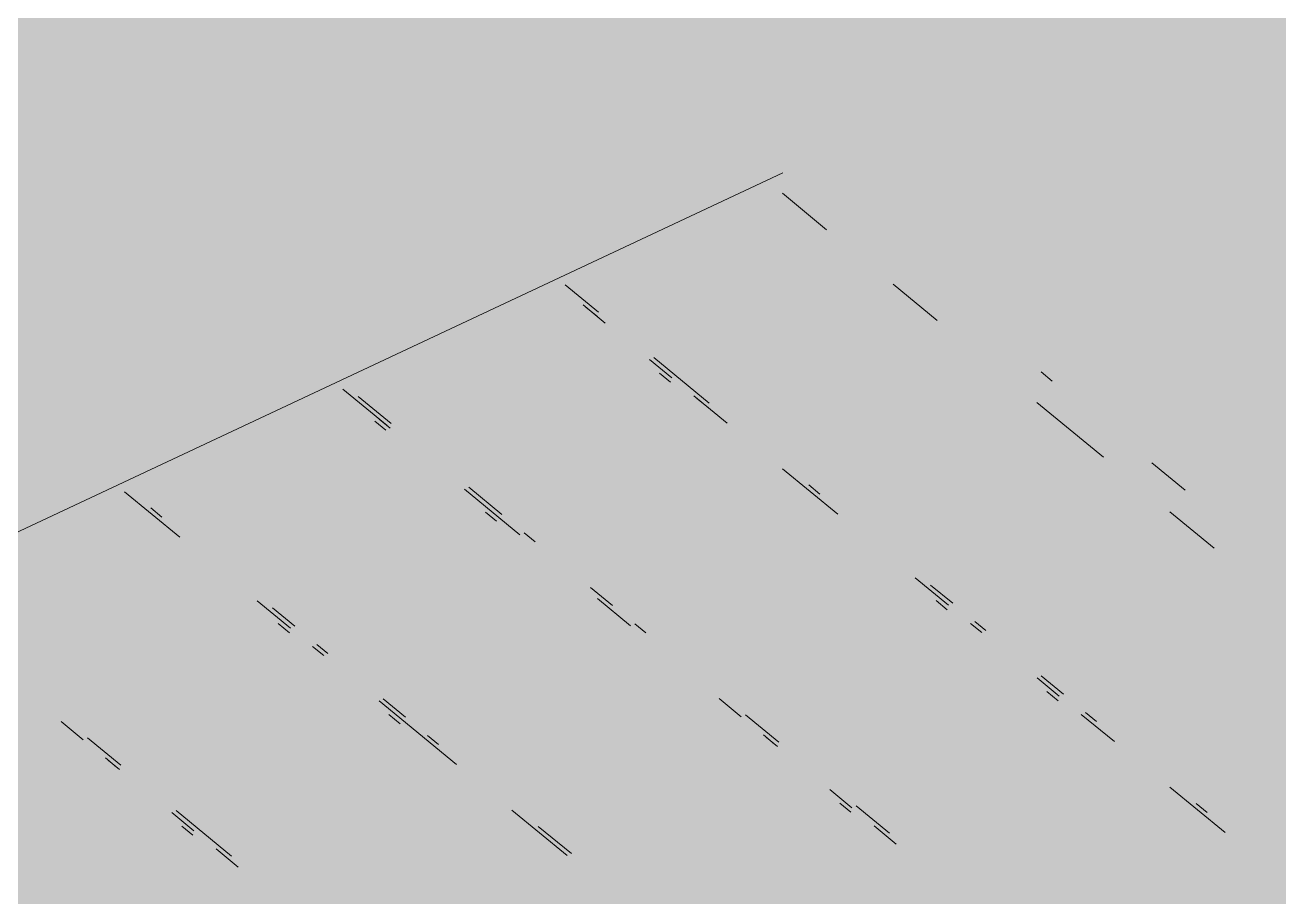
# Model space of a CAD drawing. Header units: millimetres. Extents: x 5 to 1315, y 5 to 292.
# Drawn here: x 1197.866 to 1201.577, y 94.928 to 97.509 of the extents above; entities that cross this region are included whole.
import ezdxf

# ---------------------------------------------------------------- set-up
doc = ezdxf.new("R2010")
doc.units = ezdxf.units.MM
doc.layers.add('EXISTING', color=7, linetype='Continuous')
doc.layers.add('IMAGES', color=7, linetype='Continuous')

# ---------------------------------------------------------------- blocks, each defined once
blk = doc.blocks.new('SHEET_03')
at = {"layer": 'EXISTING', "color": 250, "lineweight": 9}
for p, q in [((296.3103, 95.2876), (300.1095, 97.0712)), ((300.1076, 97.0106), (300.2386, 96.9028)), ((299.5634, 96.6589), (299.4651, 96.7397)), ((300.4352, 96.7412), (300.5663, 96.6335)), ((299.5181, 96.68), (299.5836, 96.6261)), ((299.56, 96.6455), (299.5272, 96.6724)), ((299.7147, 96.5184), (299.7802, 96.4645)), ((299.891, 96.3896), (299.7272, 96.5242)), ((299.7768, 96.4511), (299.7441, 96.478)), ((300.9064, 96.4547), (300.8737, 96.4816)), ((298.8065, 96.4305), (298.9375, 96.3228)), ((298.95, 96.3286), (298.8517, 96.4094)), ((299.8457, 96.4106), (299.944, 96.3298)), ((299.8876, 96.3762), (299.8548, 96.4031)), ((300.8611, 96.3911), (301.0577, 96.2295)), ((298.9466, 96.3152), (298.9138, 96.3422)), ((298.9341, 96.3094), (298.9014, 96.3363)), ((300.1079, 96.1952), (300.2717, 96.0605)), ((301.2996, 96.1315), (301.2013, 96.2123)), ((298.1603, 96.1272), (298.3242, 95.9925)), ((299.1669, 96.1342), (299.3307, 95.9996)), ((299.2776, 96.0593), (299.1794, 96.1401)), ((300.2186, 96.1202), (300.1859, 96.1472)), ((298.2711, 96.0522), (298.2384, 96.0792)), ((299.2618, 96.04), (299.229, 96.067)), ((301.2543, 96.0679), (301.3854, 95.9602)), ((299.3759, 95.9785), (299.3432, 96.0054)), ((300.501, 95.872), (300.5993, 95.7912)), ((299.6053, 95.79), (299.5398, 95.8438)), ((300.6118, 95.797), (300.5463, 95.8509)), ((298.5535, 95.804), (298.6518, 95.7232)), ((299.56, 95.811), (299.6583, 95.7302)), ((300.5959, 95.7778), (300.5631, 95.8047)), ((298.6643, 95.729), (298.5988, 95.7829)), ((298.6484, 95.7098), (298.6156, 95.7367)), ((299.7036, 95.7092), (299.6708, 95.7361)), ((300.6648, 95.7373), (300.6976, 95.7104)), ((300.7101, 95.7163), (300.6773, 95.7432)), ((298.7626, 95.6482), (298.7298, 95.6752)), ((298.7173, 95.6693), (298.7501, 95.6424)), ((300.8614, 95.5757), (300.9269, 95.5219)), ((300.9394, 95.5277), (300.8739, 95.5816)), ((300.9235, 95.5084), (300.8908, 95.5354)), ((298.9139, 95.5077), (299.1433, 95.3192)), ((298.9919, 95.4597), (298.9264, 95.5136)), ((299.9204, 95.5148), (299.986, 95.4609)), ((298.976, 95.4404), (298.9433, 95.4674)), ((300.0967, 95.386), (299.9984, 95.4668)), ((300.9925, 95.468), (301.0908, 95.3872)), ((301.0377, 95.4469), (301.005, 95.4739)), ((297.9729, 95.4468), (298.0384, 95.3929)), ((298.1492, 95.318), (298.0509, 95.3988)), ((299.0902, 95.3789), (299.0575, 95.4058)), ((300.0515, 95.4071), (300.0842, 95.3801)), ((300.0933, 95.3726), (300.0606, 95.3995)), ((298.104, 95.339), (298.1367, 95.3121)), ((298.1458, 95.3046), (298.1131, 95.3315)), ((300.2481, 95.2455), (300.3136, 95.1916)), ((301.2546, 95.2525), (301.4184, 95.1179)), ((300.3102, 95.1782), (300.2774, 95.2051)), ((300.4244, 95.1167), (300.3261, 95.1975)), ((301.3654, 95.1776), (301.3326, 95.2045)), ((298.3006, 95.1774), (298.3661, 95.1236)), ((298.4769, 95.0486), (298.313, 95.1833)), ((299.3071, 95.1845), (299.4709, 95.0499)), ((298.3627, 95.1102), (298.3299, 95.1371)), ((299.4834, 95.0557), (299.3851, 95.1365)), ((300.3791, 95.1377), (300.4446, 95.0839)), ((298.4316, 95.0697), (298.4971, 95.0159))]:
    blk.add_line(p, q, dxfattribs=at)
at = {"layer": 'IMAGES', "color": 7}
for points in [[(293.5745, 97.4603), (298.6818, 97.4603), (293.5745, 97.5567), (298.6818, 97.5567)], [(298.6818, 97.4603), (298.8745, 97.4603), (298.6818, 97.5567), (298.8745, 97.5567)], [(298.8745, 97.4603), (299.26, 97.4603), (298.8745, 97.5567), (299.26, 97.5567)], [(299.26, 97.4603), (299.3564, 97.4603), (299.26, 97.5567), (299.3564, 97.5567)], [(299.3564, 97.4603), (301.6691, 97.4603), (299.3564, 97.5567), (301.6691, 97.5567)], [(293.4782, 97.3639), (299.1636, 97.3639), (293.4782, 97.4603), (299.1636, 97.4603)], [(299.1636, 97.3639), (299.26, 97.3639), (299.1636, 97.4603), (299.26, 97.4603)], [(299.26, 97.3639), (299.3564, 97.3639), (299.26, 97.4603), (299.3564, 97.4603)], [(299.3564, 97.2675), (299.4527, 97.2675), (299.3564, 97.4603), (299.4527, 97.4603)], [(299.4527, 97.3639), (301.8618, 97.3639), (299.4527, 97.4603), (301.8618, 97.4603)], [(293.1891, 97.2675), (299.26, 97.2675), (293.1891, 97.3639), (299.26, 97.3639)], [(299.26, 97.2675), (299.3564, 97.2675), (299.26, 97.3639), (299.3564, 97.3639)], [(299.4527, 97.2675), (302.1509, 97.2675), (299.4527, 97.3639), (302.1509, 97.3639)], [(293.0927, 97.1711), (299.26, 97.1711), (293.0927, 97.2675), (299.26, 97.2675)], [(299.26, 97.1711), (299.3564, 97.1711), (299.26, 97.2675), (299.3564, 97.2675)], [(299.3564, 97.1711), (299.8382, 97.1711), (299.3564, 97.2675), (299.8382, 97.2675)], [(299.8382, 97.1711), (299.9345, 97.1711), (299.8382, 97.2675), (299.9345, 97.2675)], [(299.9345, 97.1711), (300.0309, 97.1711), (299.9345, 97.2675), (300.0309, 97.2675)], [(300.0309, 97.1711), (300.1273, 97.1711), (300.0309, 97.2675), (300.1273, 97.2675)], [(300.1273, 97.1711), (300.2236, 97.1711), (300.1273, 97.2675), (300.2236, 97.2675)], [(300.2236, 97.1711), (302.2473, 97.1711), (300.2236, 97.2675), (302.2473, 97.2675)], [(293.2855, 97.0747), (299.7418, 97.0747), (293.2855, 97.1711), (299.7418, 97.1711)], [(299.7418, 97.0747), (299.8382, 97.0747), (299.7418, 97.1711), (299.8382, 97.1711)], [(299.8382, 97.0747), (299.9345, 97.0747), (299.8382, 97.1711), (299.9345, 97.1711)], [(299.9345, 97.0747), (300.0309, 97.0747), (299.9345, 97.1711), (300.0309, 97.1711)], [(300.0309, 97.0747), (300.1273, 97.0747), (300.0309, 97.1711), (300.1273, 97.1711)], [(300.1273, 97.0747), (300.2236, 97.0747), (300.1273, 97.1711), (300.2236, 97.1711)], [(300.2236, 97.0747), (300.32, 97.0747), (300.2236, 97.1711), (300.32, 97.1711)], [(300.32, 97.0747), (302.5364, 97.0747), (300.32, 97.1711), (302.5364, 97.1711)], [(293.5745, 96.9783), (299.6455, 96.9783), (293.5745, 97.0747), (299.6455, 97.0747)], [(299.6455, 96.9783), (299.7418, 96.9783), (299.6455, 97.0747), (299.7418, 97.0747)], [(299.7418, 96.9783), (299.8382, 96.9783), (299.7418, 97.0747), (299.8382, 97.0747)], [(299.8382, 96.9783), (300.0309, 96.9783), (299.8382, 97.0747), (300.0309, 97.0747)], [(300.0309, 96.9783), (300.1273, 96.9783), (300.0309, 97.0747), (300.1273, 97.0747)], [(300.1273, 96.8819), (300.2236, 96.8819), (300.1273, 97.0747), (300.2236, 97.0747)], [(300.2236, 96.9783), (300.32, 96.9783), (300.2236, 97.0747), (300.32, 97.0747)], [(300.32, 96.9783), (302.6327, 96.9783), (300.32, 97.0747), (302.6327, 97.0747)], [(293.6709, 96.8819), (299.26, 96.8819), (293.6709, 96.9783), (299.26, 96.9783)], [(299.26, 96.8819), (299.3564, 96.8819), (299.26, 96.9783), (299.3564, 96.9783)], [(299.3564, 96.8819), (299.4527, 96.8819), (299.3564, 96.9783), (299.4527, 96.9783)], [(299.4527, 96.8819), (299.5491, 96.8819), (299.4527, 96.9783), (299.5491, 96.9783)], [(299.5491, 96.8819), (299.6455, 96.8819), (299.5491, 96.9783), (299.6455, 96.9783)], [(299.6455, 96.8819), (299.7418, 96.8819), (299.6455, 96.9783), (299.7418, 96.9783)], [(299.7418, 96.8819), (299.8382, 96.8819), (299.7418, 96.9783), (299.8382, 96.9783)], [(299.8382, 96.8819), (299.9345, 96.8819), (299.8382, 96.9783), (299.9345, 96.9783)], [(299.9345, 96.8819), (300.0309, 96.8819), (299.9345, 96.9783), (300.0309, 96.9783)], [(300.0309, 96.8819), (300.1273, 96.8819), (300.0309, 96.9783), (300.1273, 96.9783)], [(300.2236, 96.8819), (300.32, 96.8819), (300.2236, 96.9783), (300.32, 96.9783)], [(300.32, 96.8819), (300.4164, 96.8819), (300.32, 96.9783), (300.4164, 96.9783)], [(300.4164, 96.8819), (300.5127, 96.8819), (300.4164, 96.9783), (300.5127, 96.9783)], [(300.5127, 96.8819), (300.7055, 96.8819), (300.5127, 96.9783), (300.7055, 96.9783)], [(300.7055, 96.8819), (303.0182, 96.8819), (300.7055, 96.9783), (303.0182, 96.9783)], [(293.7673, 96.7855), (299.26, 96.7855), (293.7673, 96.8819), (299.26, 96.8819)], [(299.26, 96.7855), (299.4527, 96.7855), (299.26, 96.8819), (299.4527, 96.8819)], [(299.4527, 96.7855), (299.6455, 96.7855), (299.4527, 96.8819), (299.6455, 96.8819)], [(299.6455, 96.7855), (299.8382, 96.7855), (299.6455, 96.8819), (299.8382, 96.8819)], [(299.8382, 96.7855), (299.9345, 96.7855), (299.8382, 96.8819), (299.9345, 96.8819)], [(299.9345, 96.7855), (300.0309, 96.7855), (299.9345, 96.8819), (300.0309, 96.8819)], [(300.0309, 96.7855), (300.1273, 96.7855), (300.0309, 96.8819), (300.1273, 96.8819)], [(300.1273, 96.7855), (300.2236, 96.7855), (300.1273, 96.8819), (300.2236, 96.8819)], [(300.2236, 96.7855), (300.32, 96.7855), (300.2236, 96.8819), (300.32, 96.8819)], [(300.32, 96.7855), (300.5127, 96.7855), (300.32, 96.8819), (300.5127, 96.8819)], [(300.5127, 96.7855), (300.7055, 96.7855), (300.5127, 96.8819), (300.7055, 96.8819)], [(300.7055, 96.7855), (303.1145, 96.7855), (300.7055, 96.8819), (303.1145, 96.8819)], [(294.2491, 96.6891), (298.8745, 96.6891), (294.2491, 96.7855), (298.8745, 96.7855)], [(298.8745, 96.6891), (298.9709, 96.6891), (298.8745, 96.7855), (298.9709, 96.7855)], [(298.9709, 96.6891), (299.0673, 96.6891), (298.9709, 96.7855), (299.0673, 96.7855)], [(299.0673, 96.6891), (299.1636, 96.6891), (299.0673, 96.7855), (299.1636, 96.7855)], [(299.1636, 96.6891), (299.26, 96.6891), (299.1636, 96.7855), (299.26, 96.7855)], [(299.26, 96.6891), (299.3564, 96.6891), (299.26, 96.7855), (299.3564, 96.7855)], [(299.3564, 96.6891), (299.5491, 96.6891), (299.3564, 96.7855), (299.5491, 96.7855)], [(299.5491, 96.6891), (299.6455, 96.6891), (299.5491, 96.7855), (299.6455, 96.7855)], [(299.6455, 96.6891), (299.7418, 96.6891), (299.6455, 96.7855), (299.7418, 96.7855)], [(299.7418, 96.6891), (299.8382, 96.6891), (299.7418, 96.7855), (299.8382, 96.7855)], [(299.8382, 96.6891), (300.2236, 96.6891), (299.8382, 96.7855), (300.2236, 96.7855)], [(300.2236, 96.6891), (300.32, 96.6891), (300.2236, 96.7855), (300.32, 96.7855)], [(300.32, 96.6891), (300.4164, 96.6891), (300.32, 96.7855), (300.4164, 96.7855)], [(300.4164, 96.6891), (300.5127, 96.6891), (300.4164, 96.7855), (300.5127, 96.7855)], [(300.5127, 96.6891), (300.6091, 96.6891), (300.5127, 96.7855), (300.6091, 96.7855)], [(300.6091, 96.6891), (300.7055, 96.6891), (300.6091, 96.7855), (300.7055, 96.7855)], [(300.7055, 96.6891), (300.8018, 96.6891), (300.7055, 96.7855), (300.8018, 96.7855)], [(300.8018, 96.6891), (300.8982, 96.6891), (300.8018, 96.7855), (300.8982, 96.7855)], [(300.8982, 96.6891), (300.9945, 96.6891), (300.8982, 96.7855), (300.9945, 96.7855)], [(300.9945, 96.6891), (301.0909, 96.6891), (300.9945, 96.7855), (301.0909, 96.7855)], [(301.0909, 96.6891), (303.3073, 96.6891), (301.0909, 96.7855), (303.3073, 96.7855)], [(294.3455, 96.5927), (298.6818, 96.5927), (294.3455, 96.6891), (298.6818, 96.6891)], [(298.6818, 96.5927), (298.7782, 96.5927), (298.6818, 96.6891), (298.7782, 96.6891)], [(298.7782, 96.5927), (298.8745, 96.5927), (298.7782, 96.6891), (298.8745, 96.6891)], [(298.8745, 96.5927), (298.9709, 96.5927), (298.8745, 96.6891), (298.9709, 96.6891)], [(298.9709, 96.5927), (299.0673, 96.5927), (298.9709, 96.6891), (299.0673, 96.6891)], [(299.0673, 96.5927), (299.1636, 96.5927), (299.0673, 96.6891), (299.1636, 96.6891)], [(299.1636, 96.5927), (299.26, 96.5927), (299.1636, 96.6891), (299.26, 96.6891)], [(299.26, 96.5927), (299.3564, 96.5927), (299.26, 96.6891), (299.3564, 96.6891)], [(299.3564, 96.5927), (299.5491, 96.5927), (299.3564, 96.6891), (299.5491, 96.6891)], [(299.5491, 96.5927), (299.7418, 96.5927), (299.5491, 96.6891), (299.7418, 96.6891)], [(299.7418, 96.5927), (299.8382, 96.5927), (299.7418, 96.6891), (299.8382, 96.6891)], [(299.8382, 96.5927), (300.32, 96.5927), (299.8382, 96.6891), (300.32, 96.6891)], [(300.32, 96.5927), (300.4164, 96.5927), (300.32, 96.6891), (300.4164, 96.6891)], [(300.4164, 96.5927), (300.5127, 96.5927), (300.4164, 96.6891), (300.5127, 96.6891)], [(300.5127, 96.5927), (300.6091, 96.5927), (300.5127, 96.6891), (300.6091, 96.6891)], [(300.6091, 96.5927), (300.7055, 96.5927), (300.6091, 96.6891), (300.7055, 96.6891)], [(300.7055, 96.5927), (300.8982, 96.5927), (300.7055, 96.6891), (300.8982, 96.6891)], [(300.8982, 96.5927), (300.9945, 96.5927), (300.8982, 96.6891), (300.9945, 96.6891)], [(300.9945, 96.5927), (301.0909, 96.5927), (300.9945, 96.6891), (301.0909, 96.6891)], [(301.0909, 96.5927), (301.1873, 96.5927), (301.0909, 96.6891), (301.1873, 96.6891)], [(301.1873, 96.5927), (301.2836, 96.5927), (301.1873, 96.6891), (301.2836, 96.6891)], [(301.2836, 96.5927), (303.5, 96.5927), (301.2836, 96.6891), (303.5, 96.6891)], [(294.3455, 96.4963), (298.4891, 96.4963), (294.3455, 96.5927), (298.4891, 96.5927)], [(298.4891, 96.4963), (298.5855, 96.4963), (298.4891, 96.5927), (298.5855, 96.5927)], [(298.5855, 96.4963), (298.6818, 96.4963), (298.5855, 96.5927), (298.6818, 96.5927)], [(298.6818, 96.3999), (298.7782, 96.3999), (298.6818, 96.5927), (298.7782, 96.5927)], [(298.7782, 96.4963), (298.8745, 96.4963), (298.7782, 96.5927), (298.8745, 96.5927)], [(298.8745, 96.4963), (299.0673, 96.4963), (298.8745, 96.5927), (299.0673, 96.5927)], [(299.0673, 96.4963), (299.1636, 96.4963), (299.0673, 96.5927), (299.1636, 96.5927)], [(299.1636, 96.4963), (299.26, 96.4963), (299.1636, 96.5927), (299.26, 96.5927)], [(299.26, 96.4963), (299.3564, 96.4963), (299.26, 96.5927), (299.3564, 96.5927)], [(299.3564, 96.4963), (299.4527, 96.4963), (299.3564, 96.5927), (299.4527, 96.5927)], [(299.4527, 96.4963), (299.5491, 96.4963), (299.4527, 96.5927), (299.5491, 96.5927)], [(299.5491, 96.4963), (299.6455, 96.4963), (299.5491, 96.5927), (299.6455, 96.5927)], [(299.6455, 96.4963), (299.7418, 96.4963), (299.6455, 96.5927), (299.7418, 96.5927)], [(299.7418, 96.4963), (299.8382, 96.4963), (299.7418, 96.5927), (299.8382, 96.5927)], [(299.8382, 96.4963), (299.9345, 96.4963), (299.8382, 96.5927), (299.9345, 96.5927)], [(299.9345, 96.4963), (300.4164, 96.4963), (299.9345, 96.5927), (300.4164, 96.5927)], [(300.4164, 96.4963), (300.5127, 96.4963), (300.4164, 96.5927), (300.5127, 96.5927)], [(300.5127, 96.4963), (300.6091, 96.4963), (300.5127, 96.5927), (300.6091, 96.5927)], [(300.6091, 96.4963), (300.8982, 96.4963), (300.6091, 96.5927), (300.8982, 96.5927)], [(300.8982, 96.4963), (300.9945, 96.4963), (300.8982, 96.5927), (300.9945, 96.5927)], [(300.9945, 96.4963), (301.0909, 96.4963), (300.9945, 96.5927), (301.0909, 96.5927)], [(301.0909, 96.4963), (301.2836, 96.4963), (301.0909, 96.5927), (301.2836, 96.5927)], [(301.2836, 96.4963), (301.38, 96.4963), (301.2836, 96.5927), (301.38, 96.5927)], [(301.38, 96.4963), (303.6927, 96.4963), (301.38, 96.5927), (303.6927, 96.5927)], [(294.8273, 96.3999), (298.3927, 96.3999), (294.8273, 96.4963), (298.3927, 96.4963)], [(298.3927, 96.3999), (298.5855, 96.3999), (298.3927, 96.4963), (298.5855, 96.4963)], [(298.5855, 96.3999), (298.6818, 96.3999), (298.5855, 96.4963), (298.6818, 96.4963)], [(298.7782, 96.3999), (298.8745, 96.3999), (298.7782, 96.4963), (298.8745, 96.4963)], [(298.8745, 96.3999), (298.9709, 96.3999), (298.8745, 96.4963), (298.9709, 96.4963)], [(298.9709, 96.3999), (299.0673, 96.3999), (298.9709, 96.4963), (299.0673, 96.4963)], [(299.0673, 96.3999), (299.1636, 96.3999), (299.0673, 96.4963), (299.1636, 96.4963)], [(299.1636, 96.3999), (299.26, 96.3999), (299.1636, 96.4963), (299.26, 96.4963)], [(299.26, 96.3999), (299.5491, 96.3999), (299.26, 96.4963), (299.5491, 96.4963)], [(299.5491, 96.3999), (299.6455, 96.3999), (299.5491, 96.4963), (299.6455, 96.4963)], [(299.6455, 96.3999), (299.7418, 96.3999), (299.6455, 96.4963), (299.7418, 96.4963)], [(299.7418, 96.3999), (299.9345, 96.3999), (299.7418, 96.4963), (299.9345, 96.4963)], [(299.9345, 96.3999), (300.0309, 96.3999), (299.9345, 96.4963), (300.0309, 96.4963)], [(300.0309, 96.3999), (300.5127, 96.3999), (300.0309, 96.4963), (300.5127, 96.4963)], [(300.5127, 96.3999), (300.6091, 96.3999), (300.5127, 96.4963), (300.6091, 96.4963)], [(300.6091, 96.3999), (300.7055, 96.3999), (300.6091, 96.4963), (300.7055, 96.4963)], [(300.7055, 96.3999), (300.8018, 96.3999), (300.7055, 96.4963), (300.8018, 96.4963)], [(300.8018, 96.3999), (300.8982, 96.3999), (300.8018, 96.4963), (300.8982, 96.4963)], [(300.8982, 96.3999), (300.9945, 96.3999), (300.8982, 96.4963), (300.9945, 96.4963)], [(300.9945, 96.3999), (301.0909, 96.3999), (300.9945, 96.4963), (301.0909, 96.4963)], [(301.0909, 96.3999), (301.1873, 96.3999), (301.0909, 96.4963), (301.1873, 96.4963)], [(301.1873, 96.3999), (301.2836, 96.3999), (301.1873, 96.4963), (301.2836, 96.4963)], [(301.2836, 96.3999), (301.38, 96.3999), (301.2836, 96.4963), (301.38, 96.4963)], [(301.38, 96.3999), (301.4764, 96.3999), (301.38, 96.4963), (301.4764, 96.4963)], [(301.4764, 96.3999), (301.5727, 96.3999), (301.4764, 96.4963), (301.5727, 96.4963)], [(301.5727, 96.3999), (301.6691, 96.3999), (301.5727, 96.4963), (301.6691, 96.4963)], [(294.9236, 96.3035), (298.2, 96.3035), (294.9236, 96.3999), (298.2, 96.3999)], [(298.2, 96.3035), (298.2964, 96.3035), (298.2, 96.3999), (298.2964, 96.3999)], [(298.2964, 96.3035), (298.3927, 96.3035), (298.2964, 96.3999), (298.3927, 96.3999)], [(298.3927, 96.3035), (298.4891, 96.3035), (298.3927, 96.3999), (298.4891, 96.3999)], [(298.4891, 96.3035), (298.5855, 96.3035), (298.4891, 96.3999), (298.5855, 96.3999)], [(298.5855, 96.3035), (298.6818, 96.3035), (298.5855, 96.3999), (298.6818, 96.3999)], [(298.6818, 96.3035), (298.8745, 96.3035), (298.6818, 96.3999), (298.8745, 96.3999)], [(298.8745, 96.3035), (298.9709, 96.3035), (298.8745, 96.3999), (298.9709, 96.3999)], [(298.9709, 96.3035), (299.0673, 96.3035), (298.9709, 96.3999), (299.0673, 96.3999)], [(299.0673, 96.3035), (299.1636, 96.3035), (299.0673, 96.3999), (299.1636, 96.3999)], [(299.1636, 96.3035), (299.6455, 96.3035), (299.1636, 96.3999), (299.6455, 96.3999)], [(299.6455, 96.3035), (299.7418, 96.3035), (299.6455, 96.3999), (299.7418, 96.3999)], [(299.7418, 96.3035), (299.8382, 96.3035), (299.7418, 96.3999), (299.8382, 96.3999)], [(299.8382, 96.3035), (300.0309, 96.3035), (299.8382, 96.3999), (300.0309, 96.3999)], [(300.0309, 96.3035), (300.1273, 96.3035), (300.0309, 96.3999), (300.1273, 96.3999)], [(300.1273, 96.3035), (300.6091, 96.3035), (300.1273, 96.3999), (300.6091, 96.3999)], [(300.6091, 96.3035), (300.7055, 96.3035), (300.6091, 96.3999), (300.7055, 96.3999)], [(300.7055, 96.3035), (300.8018, 96.3035), (300.7055, 96.3999), (300.8018, 96.3999)], [(300.8018, 96.3035), (300.8982, 96.3035), (300.8018, 96.3999), (300.8982, 96.3999)], [(300.8982, 96.3035), (300.9945, 96.3035), (300.8982, 96.3999), (300.9945, 96.3999)], [(300.9945, 96.3035), (301.0909, 96.3035), (300.9945, 96.3999), (301.0909, 96.3999)], [(301.0909, 96.3035), (301.1873, 96.3035), (301.0909, 96.3999), (301.1873, 96.3999)], [(301.1873, 96.3035), (301.2836, 96.3035), (301.1873, 96.3999), (301.2836, 96.3999)], [(301.2836, 96.3035), (301.4764, 96.3035), (301.2836, 96.3999), (301.4764, 96.3999)], [(301.4764, 96.2071), (301.5727, 96.2071), (301.4764, 96.3999), (301.5727, 96.3999)], [(301.5727, 96.2071), (301.6691, 96.2071), (301.5727, 96.3999), (301.6691, 96.3999)], [(294.9236, 96.2071), (297.9109, 96.2071), (294.9236, 96.3035), (297.9109, 96.3035)], [(297.9109, 96.2071), (298.1036, 96.2071), (297.9109, 96.3035), (298.1036, 96.3035)], [(298.1036, 96.2071), (298.2, 96.2071), (298.1036, 96.3035), (298.2, 96.3035)], [(298.2, 96.2071), (298.2964, 96.2071), (298.2, 96.3035), (298.2964, 96.3035)], [(298.2964, 96.2071), (298.3927, 96.2071), (298.2964, 96.3035), (298.3927, 96.3035)], [(298.3927, 96.2071), (298.4891, 96.2071), (298.3927, 96.3035), (298.4891, 96.3035)], [(298.4891, 96.2071), (298.5855, 96.2071), (298.4891, 96.3035), (298.5855, 96.3035)], [(298.5855, 96.2071), (298.6818, 96.2071), (298.5855, 96.3035), (298.6818, 96.3035)], [(298.6818, 96.2071), (298.8745, 96.2071), (298.6818, 96.3035), (298.8745, 96.3035)], [(298.8745, 96.2071), (298.9709, 96.2071), (298.8745, 96.3035), (298.9709, 96.3035)], [(298.9709, 96.2071), (299.1636, 96.2071), (298.9709, 96.3035), (299.1636, 96.3035)], [(299.1636, 96.2071), (299.26, 96.2071), (299.1636, 96.3035), (299.26, 96.3035)], [(299.26, 96.2071), (299.7418, 96.2071), (299.26, 96.3035), (299.7418, 96.3035)], [(299.7418, 96.2071), (299.8382, 96.2071), (299.7418, 96.3035), (299.8382, 96.3035)], [(299.8382, 96.2071), (299.9345, 96.2071), (299.8382, 96.3035), (299.9345, 96.3035)], [(299.9345, 96.2071), (300.1273, 96.2071), (299.9345, 96.3035), (300.1273, 96.3035)], [(300.1273, 96.2071), (300.32, 96.2071), (300.1273, 96.3035), (300.32, 96.3035)], [(300.32, 96.2071), (300.8018, 96.2071), (300.32, 96.3035), (300.8018, 96.3035)], [(300.8018, 96.2071), (300.8982, 96.2071), (300.8018, 96.3035), (300.8982, 96.3035)], [(300.8982, 96.2071), (300.9945, 96.2071), (300.8982, 96.3035), (300.9945, 96.3035)], [(300.9945, 96.2071), (301.0909, 96.2071), (300.9945, 96.3035), (301.0909, 96.3035)], [(301.0909, 96.2071), (301.2836, 96.2071), (301.0909, 96.3035), (301.2836, 96.3035)], [(301.2836, 96.2071), (301.38, 96.2071), (301.2836, 96.3035), (301.38, 96.3035)], [(301.38, 96.2071), (301.4764, 96.2071), (301.38, 96.3035), (301.4764, 96.3035)], [(297.8145, 96.1107), (297.9109, 96.1107), (297.8145, 96.2071), (297.9109, 96.2071)], [(297.9109, 96.1107), (298.0073, 96.1107), (297.9109, 96.2071), (298.0073, 96.2071)], [(298.0073, 96.1107), (298.1036, 96.1107), (298.0073, 96.2071), (298.1036, 96.2071)], [(298.1036, 96.1107), (298.2, 96.1107), (298.1036, 96.2071), (298.2, 96.2071)], [(298.2, 96.1107), (298.2964, 96.1107), (298.2, 96.2071), (298.2964, 96.2071)], [(298.2964, 96.1107), (298.3927, 96.1107), (298.2964, 96.2071), (298.3927, 96.2071)], [(298.3927, 96.1107), (298.5855, 96.1107), (298.3927, 96.2071), (298.5855, 96.2071)], [(298.5855, 96.1107), (298.6818, 96.1107), (298.5855, 96.2071), (298.6818, 96.2071)], [(298.6818, 96.1107), (298.8745, 96.1107), (298.6818, 96.2071), (298.8745, 96.2071)], [(298.8745, 96.1107), (298.9709, 96.1107), (298.8745, 96.2071), (298.9709, 96.2071)], [(298.9709, 96.1107), (299.0673, 96.1107), (298.9709, 96.2071), (299.0673, 96.2071)], [(299.0673, 96.1107), (299.1636, 96.1107), (299.0673, 96.2071), (299.1636, 96.2071)], [(299.1636, 96.1107), (299.26, 96.1107), (299.1636, 96.2071), (299.26, 96.2071)], [(299.26, 96.1107), (299.3564, 96.1107), (299.26, 96.2071), (299.3564, 96.2071)], [(299.3564, 96.1107), (299.8382, 96.1107), (299.3564, 96.2071), (299.8382, 96.2071)], [(299.8382, 96.1107), (299.9345, 96.1107), (299.8382, 96.2071), (299.9345, 96.2071)], [(299.9345, 96.1107), (300.0309, 96.1107), (299.9345, 96.2071), (300.0309, 96.2071)], [(300.0309, 96.1107), (300.1273, 96.1107), (300.0309, 96.2071), (300.1273, 96.2071)], [(300.1273, 96.1107), (300.2236, 96.1107), (300.1273, 96.2071), (300.2236, 96.2071)], [(300.2236, 96.1107), (300.32, 96.1107), (300.2236, 96.2071), (300.32, 96.2071)], [(300.32, 96.1107), (300.4164, 96.1107), (300.32, 96.2071), (300.4164, 96.2071)], [(300.4164, 96.1107), (300.8982, 96.1107), (300.4164, 96.2071), (300.8982, 96.2071)], [(300.8982, 96.1107), (300.9945, 96.1107), (300.8982, 96.2071), (300.9945, 96.2071)], [(300.9945, 96.1107), (301.0909, 96.1107), (300.9945, 96.2071), (301.0909, 96.2071)], [(301.0909, 96.1107), (301.1873, 96.1107), (301.0909, 96.2071), (301.1873, 96.2071)], [(301.1873, 96.1107), (301.2836, 96.1107), (301.1873, 96.2071), (301.2836, 96.2071)], [(301.2836, 96.1107), (301.38, 96.1107), (301.2836, 96.2071), (301.38, 96.2071)], [(301.38, 96.1107), (301.4764, 96.1107), (301.38, 96.2071), (301.4764, 96.2071)], [(301.4764, 96.1107), (301.5727, 96.1107), (301.4764, 96.2071), (301.5727, 96.2071)], [(301.5727, 96.1107), (301.6691, 96.1107), (301.5727, 96.2071), (301.6691, 96.2071)], [(297.8145, 96.0143), (297.9109, 96.0143), (297.8145, 96.1107), (297.9109, 96.1107)], [(297.9109, 96.0143), (298.0073, 96.0143), (297.9109, 96.1107), (298.0073, 96.1107)], [(298.0073, 96.0143), (298.1036, 96.0143), (298.0073, 96.1107), (298.1036, 96.1107)], [(298.1036, 96.0143), (298.2, 96.0143), (298.1036, 96.1107), (298.2, 96.1107)], [(298.2, 96.0143), (298.2964, 96.0143), (298.2, 96.1107), (298.2964, 96.1107)], [(298.2964, 96.0143), (298.3927, 96.0143), (298.2964, 96.1107), (298.3927, 96.1107)], [(298.3927, 96.0143), (298.4891, 96.0143), (298.3927, 96.1107), (298.4891, 96.1107)], [(298.4891, 96.0143), (298.9709, 96.0143), (298.4891, 96.1107), (298.9709, 96.1107)], [(298.9709, 96.0143), (299.0673, 96.0143), (298.9709, 96.1107), (299.0673, 96.1107)], [(299.0673, 96.0143), (299.1636, 96.0143), (299.0673, 96.1107), (299.1636, 96.1107)], [(299.1636, 96.0143), (299.3564, 96.0143), (299.1636, 96.1107), (299.3564, 96.1107)], [(299.3564, 96.0143), (300.0309, 96.0143), (299.3564, 96.1107), (300.0309, 96.1107)], [(300.0309, 96.0143), (300.1273, 96.0143), (300.0309, 96.1107), (300.1273, 96.1107)], [(300.1273, 96.0143), (300.2236, 96.0143), (300.1273, 96.1107), (300.2236, 96.1107)], [(300.2236, 96.0143), (300.32, 96.0143), (300.2236, 96.1107), (300.32, 96.1107)], [(300.32, 96.0143), (300.4164, 96.0143), (300.32, 96.1107), (300.4164, 96.1107)], [(300.4164, 96.0143), (300.5127, 96.0143), (300.4164, 96.1107), (300.5127, 96.1107)], [(300.5127, 96.0143), (300.9945, 96.0143), (300.5127, 96.1107), (300.9945, 96.1107)], [(300.9945, 96.0143), (301.0909, 96.0143), (300.9945, 96.1107), (301.0909, 96.1107)], [(301.0909, 96.0143), (301.1873, 96.0143), (301.0909, 96.1107), (301.1873, 96.1107)], [(301.1873, 96.0143), (301.2836, 96.0143), (301.1873, 96.1107), (301.2836, 96.1107)], [(301.2836, 96.0143), (301.38, 96.0143), (301.2836, 96.1107), (301.38, 96.1107)], [(301.38, 96.0143), (301.4764, 96.0143), (301.38, 96.1107), (301.4764, 96.1107)], [(301.4764, 96.0143), (301.6691, 96.0143), (301.4764, 96.1107), (301.6691, 96.1107)], [(297.8145, 95.9179), (297.9109, 95.9179), (297.8145, 96.0143), (297.9109, 96.0143)], [(297.9109, 95.9179), (298.0073, 95.9179), (297.9109, 96.0143), (298.0073, 96.0143)], [(298.0073, 95.9179), (298.1036, 95.9179), (298.0073, 96.0143), (298.1036, 96.0143)], [(298.1036, 95.9179), (298.2, 95.9179), (298.1036, 96.0143), (298.2, 96.0143)], [(298.2, 95.9179), (298.2964, 95.9179), (298.2, 96.0143), (298.2964, 96.0143)], [(298.2964, 95.9179), (298.3927, 95.9179), (298.2964, 96.0143), (298.3927, 96.0143)], [(298.3927, 95.9179), (298.4891, 95.9179), (298.3927, 96.0143), (298.4891, 96.0143)], [(298.4891, 95.9179), (298.5855, 95.9179), (298.4891, 96.0143), (298.5855, 96.0143)], [(298.5855, 95.9179), (299.26, 95.9179), (298.5855, 96.0143), (299.26, 96.0143)], [(299.26, 95.9179), (299.4527, 95.9179), (299.26, 96.0143), (299.4527, 96.0143)], [(299.4527, 95.9179), (299.5491, 95.9179), (299.4527, 96.0143), (299.5491, 96.0143)], [(299.5491, 95.9179), (299.6455, 95.9179), (299.5491, 96.0143), (299.6455, 96.0143)], [(299.6455, 95.9179), (300.1273, 95.9179), (299.6455, 96.0143), (300.1273, 96.0143)], [(300.1273, 95.9179), (300.2236, 95.9179), (300.1273, 96.0143), (300.2236, 96.0143)], [(300.2236, 95.9179), (300.32, 95.9179), (300.2236, 96.0143), (300.32, 96.0143)], [(300.32, 95.9179), (300.4164, 95.9179), (300.32, 96.0143), (300.4164, 96.0143)], [(300.4164, 95.9179), (300.5127, 95.9179), (300.4164, 96.0143), (300.5127, 96.0143)], [(300.5127, 95.9179), (300.6091, 95.9179), (300.5127, 96.0143), (300.6091, 96.0143)], [(300.6091, 95.9179), (301.0909, 95.9179), (300.6091, 96.0143), (301.0909, 96.0143)], [(301.0909, 95.9179), (301.1873, 95.9179), (301.0909, 96.0143), (301.1873, 96.0143)], [(301.1873, 95.9179), (301.2836, 95.9179), (301.1873, 96.0143), (301.2836, 96.0143)], [(301.2836, 95.9179), (301.38, 95.9179), (301.2836, 96.0143), (301.38, 96.0143)], [(301.38, 95.9179), (301.4764, 95.9179), (301.38, 96.0143), (301.4764, 96.0143)], [(301.4764, 95.9179), (301.5727, 95.9179), (301.4764, 96.0143), (301.5727, 96.0143)], [(301.5727, 95.9179), (301.6691, 95.9179), (301.5727, 96.0143), (301.6691, 96.0143)], [(297.8145, 95.8215), (297.9109, 95.8215), (297.8145, 95.9179), (297.9109, 95.9179)], [(297.9109, 95.8215), (298.0073, 95.8215), (297.9109, 95.9179), (298.0073, 95.9179)], [(298.0073, 95.8215), (298.2, 95.8215), (298.0073, 95.9179), (298.2, 95.9179)], [(298.2, 95.8215), (298.2964, 95.8215), (298.2, 95.9179), (298.2964, 95.9179)], [(298.2964, 95.8215), (298.3927, 95.8215), (298.2964, 95.9179), (298.3927, 95.9179)], [(298.3927, 95.8215), (298.4891, 95.8215), (298.3927, 95.9179), (298.4891, 95.9179)], [(298.4891, 95.8215), (298.5855, 95.8215), (298.4891, 95.9179), (298.5855, 95.9179)], [(298.5855, 95.8215), (298.6818, 95.8215), (298.5855, 95.9179), (298.6818, 95.9179)], [(298.6818, 95.8215), (299.26, 95.8215), (298.6818, 95.9179), (299.26, 95.9179)], [(299.26, 95.8215), (299.3564, 95.8215), (299.26, 95.9179), (299.3564, 95.9179)], [(299.3564, 95.8215), (299.4527, 95.8215), (299.3564, 95.9179), (299.4527, 95.9179)], [(299.4527, 95.8215), (299.6455, 95.8215), (299.4527, 95.9179), (299.6455, 95.9179)], [(299.6455, 95.8215), (299.7418, 95.8215), (299.6455, 95.9179), (299.7418, 95.9179)], [(299.7418, 95.8215), (300.32, 95.8215), (299.7418, 95.9179), (300.32, 95.9179)], [(300.32, 95.8215), (300.4164, 95.8215), (300.32, 95.9179), (300.4164, 95.9179)], [(300.4164, 95.8215), (300.5127, 95.8215), (300.4164, 95.9179), (300.5127, 95.9179)], [(300.5127, 95.8215), (300.6091, 95.8215), (300.5127, 95.9179), (300.6091, 95.9179)], [(300.6091, 95.8215), (300.7055, 95.8215), (300.6091, 95.9179), (300.7055, 95.9179)], [(300.7055, 95.8215), (300.8018, 95.8215), (300.7055, 95.9179), (300.8018, 95.9179)], [(300.8018, 95.8215), (301.1873, 95.8215), (300.8018, 95.9179), (301.1873, 95.9179)], [(301.1873, 95.8215), (301.2836, 95.8215), (301.1873, 95.9179), (301.2836, 95.9179)], [(301.2836, 95.8215), (301.38, 95.8215), (301.2836, 95.9179), (301.38, 95.9179)], [(301.38, 95.8215), (301.4764, 95.8215), (301.38, 95.9179), (301.4764, 95.9179)], [(301.4764, 95.8215), (301.6691, 95.8215), (301.4764, 95.9179), (301.6691, 95.9179)], [(297.8145, 95.7251), (298.3927, 95.7251), (297.8145, 95.8215), (298.3927, 95.8215)], [(298.3927, 95.7251), (298.4891, 95.7251), (298.3927, 95.8215), (298.4891, 95.8215)], [(298.4891, 95.7251), (298.5855, 95.7251), (298.4891, 95.8215), (298.5855, 95.8215)], [(298.5855, 95.7251), (298.6818, 95.7251), (298.5855, 95.8215), (298.6818, 95.8215)], [(298.6818, 95.7251), (298.7782, 95.7251), (298.6818, 95.8215), (298.7782, 95.8215)], [(298.7782, 95.7251), (298.8745, 95.7251), (298.7782, 95.8215), (298.8745, 95.8215)], [(298.8745, 95.7251), (299.3564, 95.7251), (298.8745, 95.8215), (299.3564, 95.8215)], [(299.3564, 95.7251), (299.4527, 95.7251), (299.3564, 95.8215), (299.4527, 95.8215)], [(299.4527, 95.7251), (299.5491, 95.7251), (299.4527, 95.8215), (299.5491, 95.8215)], [(299.5491, 95.7251), (299.7418, 95.7251), (299.5491, 95.8215), (299.7418, 95.8215)], [(299.7418, 95.7251), (299.8382, 95.7251), (299.7418, 95.8215), (299.8382, 95.8215)], [(299.8382, 95.7251), (300.4164, 95.7251), (299.8382, 95.8215), (300.4164, 95.8215)], [(300.4164, 95.7251), (300.5127, 95.7251), (300.4164, 95.8215), (300.5127, 95.8215)], [(300.5127, 95.7251), (300.7055, 95.7251), (300.5127, 95.8215), (300.7055, 95.8215)], [(300.7055, 95.7251), (300.8982, 95.7251), (300.7055, 95.8215), (300.8982, 95.8215)], [(300.8982, 95.7251), (301.38, 95.7251), (300.8982, 95.8215), (301.38, 95.8215)], [(301.38, 95.7251), (301.4764, 95.7251), (301.38, 95.8215), (301.4764, 95.8215)], [(301.4764, 95.7251), (301.5727, 95.7251), (301.4764, 95.8215), (301.5727, 95.8215)], [(301.5727, 95.7251), (301.7655, 95.7251), (301.5727, 95.8215), (301.7655, 95.8215)], [(297.8145, 95.6287), (297.9109, 95.6287), (297.8145, 95.7251), (297.9109, 95.7251)], [(297.9109, 95.6287), (298.3927, 95.6287), (297.9109, 95.7251), (298.3927, 95.7251)], [(298.3927, 95.6287), (298.4891, 95.6287), (298.3927, 95.7251), (298.4891, 95.7251)], [(298.4891, 95.6287), (298.5855, 95.6287), (298.4891, 95.7251), (298.5855, 95.7251)], [(298.5855, 95.6287), (298.7782, 95.6287), (298.5855, 95.7251), (298.7782, 95.7251)], [(298.7782, 95.6287), (298.8745, 95.6287), (298.7782, 95.7251), (298.8745, 95.7251)], [(298.8745, 95.6287), (298.9709, 95.6287), (298.8745, 95.7251), (298.9709, 95.7251)], [(298.9709, 95.6287), (299.4527, 95.6287), (298.9709, 95.7251), (299.4527, 95.7251)], [(299.4527, 95.6287), (299.5491, 95.6287), (299.4527, 95.7251), (299.5491, 95.7251)], [(299.5491, 95.6287), (299.6455, 95.6287), (299.5491, 95.7251), (299.6455, 95.7251)], [(299.6455, 95.6287), (299.8382, 95.6287), (299.6455, 95.7251), (299.8382, 95.7251)], [(299.8382, 95.6287), (299.9345, 95.6287), (299.8382, 95.7251), (299.9345, 95.7251)], [(299.9345, 95.6287), (300.0309, 95.6287), (299.9345, 95.7251), (300.0309, 95.7251)], [(300.0309, 95.6287), (300.5127, 95.6287), (300.0309, 95.7251), (300.5127, 95.7251)], [(300.5127, 95.6287), (300.6091, 95.6287), (300.5127, 95.7251), (300.6091, 95.7251)], [(300.6091, 95.5323), (300.7055, 95.5323), (300.6091, 95.7251), (300.7055, 95.7251)], [(300.7055, 95.6287), (300.8018, 95.6287), (300.7055, 95.7251), (300.8018, 95.7251)], [(300.8018, 95.6287), (300.8982, 95.6287), (300.8018, 95.7251), (300.8982, 95.7251)], [(300.8982, 95.6287), (300.9945, 95.6287), (300.8982, 95.7251), (300.9945, 95.7251)], [(300.9945, 95.6287), (301.4764, 95.6287), (300.9945, 95.7251), (301.4764, 95.7251)], [(301.4764, 95.6287), (301.5727, 95.6287), (301.4764, 95.7251), (301.5727, 95.7251)], [(301.5727, 95.6287), (301.6691, 95.6287), (301.5727, 95.7251), (301.6691, 95.7251)], [(297.8145, 95.5323), (297.9109, 95.5323), (297.8145, 95.6287), (297.9109, 95.6287)], [(297.9109, 95.5323), (298.0073, 95.5323), (297.9109, 95.6287), (298.0073, 95.6287)], [(298.0073, 95.5323), (298.5855, 95.5323), (298.0073, 95.6287), (298.5855, 95.6287)], [(298.5855, 95.5323), (298.6818, 95.5323), (298.5855, 95.6287), (298.6818, 95.6287)], [(298.6818, 95.5323), (298.7782, 95.5323), (298.6818, 95.6287), (298.7782, 95.6287)], [(298.7782, 95.5323), (298.8745, 95.5323), (298.7782, 95.6287), (298.8745, 95.6287)], [(298.8745, 95.5323), (298.9709, 95.5323), (298.8745, 95.6287), (298.9709, 95.6287)], [(298.9709, 95.5323), (299.0673, 95.5323), (298.9709, 95.6287), (299.0673, 95.6287)], [(299.0673, 95.5323), (299.6455, 95.5323), (299.0673, 95.6287), (299.6455, 95.6287)], [(299.6455, 95.5323), (299.7418, 95.5323), (299.6455, 95.6287), (299.7418, 95.6287)], [(299.7418, 95.5323), (299.8382, 95.5323), (299.7418, 95.6287), (299.8382, 95.6287)], [(299.8382, 95.5323), (299.9345, 95.5323), (299.8382, 95.6287), (299.9345, 95.6287)], [(299.9345, 95.5323), (300.0309, 95.5323), (299.9345, 95.6287), (300.0309, 95.6287)], [(300.0309, 95.5323), (300.1273, 95.5323), (300.0309, 95.6287), (300.1273, 95.6287)], [(300.1273, 95.5323), (300.6091, 95.5323), (300.1273, 95.6287), (300.6091, 95.6287)], [(300.7055, 95.5323), (300.8982, 95.5323), (300.7055, 95.6287), (300.8982, 95.6287)], [(300.8982, 95.5323), (300.9945, 95.5323), (300.8982, 95.6287), (300.9945, 95.6287)], [(300.9945, 95.5323), (301.0909, 95.5323), (300.9945, 95.6287), (301.0909, 95.6287)], [(301.0909, 95.5323), (301.5727, 95.5323), (301.0909, 95.6287), (301.5727, 95.6287)], [(301.5727, 95.5323), (301.6691, 95.5323), (301.5727, 95.6287), (301.6691, 95.6287)], [(297.8145, 95.4359), (297.9109, 95.4359), (297.8145, 95.5323), (297.9109, 95.5323)], [(297.9109, 95.4359), (298.0073, 95.4359), (297.9109, 95.5323), (298.0073, 95.5323)], [(298.0073, 95.4359), (298.1036, 95.4359), (298.0073, 95.5323), (298.1036, 95.5323)], [(298.1036, 95.4359), (298.2, 95.4359), (298.1036, 95.5323), (298.2, 95.5323)], [(298.2, 95.4359), (298.7782, 95.4359), (298.2, 95.5323), (298.7782, 95.5323)], [(298.7782, 95.4359), (298.8745, 95.4359), (298.7782, 95.5323), (298.8745, 95.5323)], [(298.8745, 95.4359), (298.9709, 95.4359), (298.8745, 95.5323), (298.9709, 95.5323)], [(298.9709, 95.4359), (299.0673, 95.4359), (298.9709, 95.5323), (299.0673, 95.5323)], [(299.0673, 95.4359), (299.7418, 95.4359), (299.0673, 95.5323), (299.7418, 95.5323)], [(299.7418, 95.4359), (299.8382, 95.4359), (299.7418, 95.5323), (299.8382, 95.5323)], [(299.8382, 95.4359), (299.9345, 95.4359), (299.8382, 95.5323), (299.9345, 95.5323)], [(299.9345, 95.4359), (300.0309, 95.4359), (299.9345, 95.5323), (300.0309, 95.5323)], [(300.0309, 95.4359), (300.1273, 95.4359), (300.0309, 95.5323), (300.1273, 95.5323)], [(300.1273, 95.4359), (300.2236, 95.4359), (300.1273, 95.5323), (300.2236, 95.5323)], [(300.2236, 95.4359), (300.7055, 95.4359), (300.2236, 95.5323), (300.7055, 95.5323)], [(300.7055, 95.4359), (300.8982, 95.4359), (300.7055, 95.5323), (300.8982, 95.5323)], [(300.8982, 95.4359), (301.0909, 95.4359), (300.8982, 95.5323), (301.0909, 95.5323)], [(301.0909, 95.4359), (301.1873, 95.4359), (301.0909, 95.5323), (301.1873, 95.5323)], [(301.1873, 95.4359), (301.6691, 95.4359), (301.1873, 95.5323), (301.6691, 95.5323)], [(297.8145, 95.3395), (297.9109, 95.3395), (297.8145, 95.4359), (297.9109, 95.4359)], [(297.9109, 95.3395), (298.0073, 95.3395), (297.9109, 95.4359), (298.0073, 95.4359)], [(298.0073, 95.3395), (298.1036, 95.3395), (298.0073, 95.4359), (298.1036, 95.4359)], [(298.1036, 95.3395), (298.2, 95.3395), (298.1036, 95.4359), (298.2, 95.4359)], [(298.2, 95.3395), (298.2964, 95.3395), (298.2, 95.4359), (298.2964, 95.4359)], [(298.2964, 95.3395), (298.3927, 95.3395), (298.2964, 95.4359), (298.3927, 95.4359)], [(298.3927, 95.3395), (298.7782, 95.3395), (298.3927, 95.4359), (298.7782, 95.4359)], [(298.7782, 95.3395), (298.8745, 95.3395), (298.7782, 95.4359), (298.8745, 95.4359)], [(298.8745, 95.3395), (298.9709, 95.3395), (298.8745, 95.4359), (298.9709, 95.4359)], [(298.9709, 95.3395), (299.1636, 95.3395), (298.9709, 95.4359), (299.1636, 95.4359)], [(299.1636, 95.3395), (299.26, 95.3395), (299.1636, 95.4359), (299.26, 95.4359)], [(299.26, 95.3395), (299.3564, 95.3395), (299.26, 95.4359), (299.3564, 95.4359)], [(299.3564, 95.3395), (299.8382, 95.3395), (299.3564, 95.4359), (299.8382, 95.4359)], [(299.8382, 95.3395), (299.9345, 95.3395), (299.8382, 95.4359), (299.9345, 95.4359)], [(299.9345, 95.3395), (300.1273, 95.3395), (299.9345, 95.4359), (300.1273, 95.4359)], [(300.1273, 95.3395), (300.2236, 95.3395), (300.1273, 95.4359), (300.2236, 95.4359)], [(300.2236, 95.3395), (300.32, 95.3395), (300.2236, 95.4359), (300.32, 95.4359)], [(300.32, 95.3395), (300.8018, 95.3395), (300.32, 95.4359), (300.8018, 95.4359)], [(300.8018, 95.3395), (300.8982, 95.3395), (300.8018, 95.4359), (300.8982, 95.4359)], [(300.8982, 95.3395), (300.9945, 95.3395), (300.8982, 95.4359), (300.9945, 95.4359)], [(300.9945, 95.3395), (301.1873, 95.3395), (300.9945, 95.4359), (301.1873, 95.4359)], [(301.1873, 95.3395), (301.2836, 95.3395), (301.1873, 95.4359), (301.2836, 95.4359)], [(301.2836, 95.3395), (301.38, 95.3395), (301.2836, 95.4359), (301.38, 95.4359)], [(301.38, 95.3395), (301.8618, 95.3395), (301.38, 95.4359), (301.8618, 95.4359)], [(297.4291, 95.2431), (297.9109, 95.2431), (297.4291, 95.3395), (297.9109, 95.3395)], [(297.9109, 95.2431), (298.0073, 95.2431), (297.9109, 95.3395), (298.0073, 95.3395)], [(298.0073, 95.2431), (298.1036, 95.2431), (298.0073, 95.3395), (298.1036, 95.3395)], [(298.1036, 95.2431), (298.2, 95.2431), (298.1036, 95.3395), (298.2, 95.3395)], [(298.2, 95.2431), (298.2964, 95.2431), (298.2, 95.3395), (298.2964, 95.3395)], [(298.2964, 95.2431), (298.3927, 95.2431), (298.2964, 95.3395), (298.3927, 95.3395)], [(298.3927, 95.2431), (298.4891, 95.2431), (298.3927, 95.3395), (298.4891, 95.3395)], [(298.4891, 95.2431), (299.0673, 95.2431), (298.4891, 95.3395), (299.0673, 95.3395)], [(299.0673, 95.2431), (299.26, 95.2431), (299.0673, 95.3395), (299.26, 95.3395)], [(299.26, 95.2431), (299.3564, 95.2431), (299.26, 95.3395), (299.3564, 95.3395)], [(299.3564, 95.2431), (299.4527, 95.2431), (299.3564, 95.3395), (299.4527, 95.3395)], [(299.4527, 95.2431), (299.9345, 95.2431), (299.4527, 95.3395), (299.9345, 95.3395)], [(299.9345, 95.2431), (300.0309, 95.2431), (299.9345, 95.3395), (300.0309, 95.3395)], [(300.0309, 95.2431), (300.1273, 95.2431), (300.0309, 95.3395), (300.1273, 95.3395)], [(300.1273, 95.2431), (300.2236, 95.2431), (300.1273, 95.3395), (300.2236, 95.3395)], [(300.2236, 95.2431), (300.32, 95.2431), (300.2236, 95.3395), (300.32, 95.3395)], [(300.32, 95.2431), (300.4164, 95.2431), (300.32, 95.3395), (300.4164, 95.3395)], [(300.4164, 95.2431), (300.8982, 95.2431), (300.4164, 95.3395), (300.8982, 95.3395)], [(300.8982, 95.2431), (300.9945, 95.2431), (300.8982, 95.3395), (300.9945, 95.3395)], [(300.9945, 95.2431), (301.0909, 95.2431), (300.9945, 95.3395), (301.0909, 95.3395)], [(301.0909, 95.2431), (301.1873, 95.2431), (301.0909, 95.3395), (301.1873, 95.3395)], [(301.1873, 95.2431), (301.2836, 95.2431), (301.1873, 95.3395), (301.2836, 95.3395)], [(301.2836, 95.2431), (301.38, 95.2431), (301.2836, 95.3395), (301.38, 95.3395)], [(301.38, 95.2431), (301.4764, 95.2431), (301.38, 95.3395), (301.4764, 95.3395)], [(301.4764, 95.2431), (301.9582, 95.2431), (301.4764, 95.3395), (301.9582, 95.3395)], [(297.5255, 95.1467), (298.0073, 95.1467), (297.5255, 95.2431), (298.0073, 95.2431)], [(298.0073, 95.1467), (298.2, 95.1467), (298.0073, 95.2431), (298.2, 95.2431)], [(298.2, 95.1467), (298.2964, 95.1467), (298.2, 95.2431), (298.2964, 95.2431)], [(298.2964, 95.1467), (298.3927, 95.1467), (298.2964, 95.2431), (298.3927, 95.2431)], [(298.3927, 95.1467), (298.4891, 95.1467), (298.3927, 95.2431), (298.4891, 95.2431)], [(298.4891, 95.1467), (298.5855, 95.1467), (298.4891, 95.2431), (298.5855, 95.2431)], [(298.5855, 95.1467), (299.0673, 95.1467), (298.5855, 95.2431), (299.0673, 95.2431)], [(299.0673, 95.1467), (299.1636, 95.1467), (299.0673, 95.2431), (299.1636, 95.2431)], [(299.1636, 95.1467), (299.26, 95.1467), (299.1636, 95.2431), (299.26, 95.2431)], [(299.26, 95.1467), (299.4527, 95.1467), (299.26, 95.2431), (299.4527, 95.2431)], [(299.4527, 95.1467), (299.5491, 95.1467), (299.4527, 95.2431), (299.5491, 95.2431)], [(299.5491, 95.1467), (300.1273, 95.1467), (299.5491, 95.2431), (300.1273, 95.2431)], [(300.1273, 95.1467), (300.2236, 95.1467), (300.1273, 95.2431), (300.2236, 95.2431)], [(300.2236, 95.1467), (300.4164, 95.1467), (300.2236, 95.2431), (300.4164, 95.2431)], [(300.4164, 95.1467), (300.5127, 95.1467), (300.4164, 95.2431), (300.5127, 95.2431)], [(300.5127, 95.1467), (301.0909, 95.1467), (300.5127, 95.2431), (301.0909, 95.2431)], [(301.0909, 95.1467), (301.1873, 95.1467), (301.0909, 95.2431), (301.1873, 95.2431)], [(301.1873, 95.1467), (301.2836, 95.1467), (301.1873, 95.2431), (301.2836, 95.2431)], [(301.2836, 95.1467), (301.38, 95.1467), (301.2836, 95.2431), (301.38, 95.2431)], [(301.38, 95.1467), (301.4764, 95.1467), (301.38, 95.2431), (301.4764, 95.2431)], [(301.4764, 95.1467), (301.5727, 95.1467), (301.4764, 95.2431), (301.5727, 95.2431)], [(301.5727, 95.1467), (302.0545, 95.1467), (301.5727, 95.2431), (302.0545, 95.2431)], [(297.6218, 95.0503), (298.2, 95.0503), (297.6218, 95.1467), (298.2, 95.1467)], [(298.2, 95.0503), (298.2964, 95.0503), (298.2, 95.1467), (298.2964, 95.1467)], [(298.2964, 95.0503), (298.4891, 95.0503), (298.2964, 95.1467), (298.4891, 95.1467)], [(298.4891, 95.0503), (298.5855, 95.0503), (298.4891, 95.1467), (298.5855, 95.1467)], [(298.5855, 95.0503), (298.6818, 95.0503), (298.5855, 95.1467), (298.6818, 95.1467)], [(298.6818, 95.0503), (299.1636, 95.0503), (298.6818, 95.1467), (299.1636, 95.1467)], [(299.1636, 95.0503), (299.26, 95.0503), (299.1636, 95.1467), (299.26, 95.1467)], [(299.26, 95.0503), (299.3564, 95.0503), (299.26, 95.1467), (299.3564, 95.1467)], [(299.3564, 95.0503), (299.5491, 95.0503), (299.3564, 95.1467), (299.5491, 95.1467)], [(299.5491, 95.0503), (299.6455, 95.0503), (299.5491, 95.1467), (299.6455, 95.1467)], [(299.6455, 95.0503), (300.2236, 95.0503), (299.6455, 95.1467), (300.2236, 95.1467)], [(300.2236, 95.0503), (300.32, 95.0503), (300.2236, 95.1467), (300.32, 95.1467)], [(300.32, 95.0503), (300.5127, 95.0503), (300.32, 95.1467), (300.5127, 95.1467)], [(300.5127, 95.0503), (300.6091, 95.0503), (300.5127, 95.1467), (300.6091, 95.1467)], [(300.6091, 95.0503), (300.7055, 95.0503), (300.6091, 95.1467), (300.7055, 95.1467)], [(300.7055, 95.0503), (301.1873, 95.0503), (300.7055, 95.1467), (301.1873, 95.1467)], [(301.1873, 95.0503), (301.2836, 95.0503), (301.1873, 95.1467), (301.2836, 95.1467)], [(301.2836, 95.0503), (301.38, 95.0503), (301.2836, 95.1467), (301.38, 95.1467)], [(301.38, 95.0503), (301.4764, 95.0503), (301.38, 95.1467), (301.4764, 95.1467)], [(301.4764, 95.0503), (301.5727, 95.0503), (301.4764, 95.1467), (301.5727, 95.1467)], [(301.5727, 95.0503), (301.6691, 95.0503), (301.5727, 95.1467), (301.6691, 95.1467)], [(297.7182, 94.9539), (298.2964, 94.9539), (297.7182, 95.0503), (298.2964, 95.0503)], [(298.2964, 94.9539), (298.3927, 94.9539), (298.2964, 95.0503), (298.3927, 95.0503)], [(298.3927, 94.9539), (298.5855, 94.9539), (298.3927, 95.0503), (298.5855, 95.0503)], [(298.5855, 94.9539), (298.6818, 94.9539), (298.5855, 95.0503), (298.6818, 95.0503)], [(298.6818, 94.9539), (298.7782, 94.9539), (298.6818, 95.0503), (298.7782, 95.0503)], [(298.7782, 94.9539), (299.26, 94.9539), (298.7782, 95.0503), (299.26, 95.0503)], [(299.26, 94.9539), (299.3564, 94.9539), (299.26, 95.0503), (299.3564, 95.0503)], [(299.3564, 94.9539), (299.4527, 94.9539), (299.3564, 95.0503), (299.4527, 95.0503)], [(299.4527, 94.9539), (299.5491, 94.9539), (299.4527, 95.0503), (299.5491, 95.0503)], [(299.5491, 94.9539), (299.6455, 94.9539), (299.5491, 95.0503), (299.6455, 95.0503)], [(299.6455, 94.9539), (299.7418, 94.9539), (299.6455, 95.0503), (299.7418, 95.0503)], [(299.7418, 94.9539), (300.32, 94.9539), (299.7418, 95.0503), (300.32, 95.0503)], [(300.32, 94.9539), (300.4164, 94.9539), (300.32, 95.0503), (300.4164, 95.0503)], [(300.4164, 94.9539), (300.6091, 94.9539), (300.4164, 95.0503), (300.6091, 95.0503)], [(300.6091, 94.9539), (300.7055, 94.9539), (300.6091, 95.0503), (300.7055, 95.0503)], [(300.7055, 94.9539), (300.8018, 94.9539), (300.7055, 95.0503), (300.8018, 95.0503)], [(300.8018, 94.9539), (301.2836, 94.9539), (300.8018, 95.0503), (301.2836, 95.0503)], [(301.2836, 94.9539), (301.38, 94.9539), (301.2836, 95.0503), (301.38, 95.0503)], [(301.38, 94.9539), (301.4764, 94.9539), (301.38, 95.0503), (301.4764, 95.0503)], [(301.4764, 94.9539), (301.5727, 94.9539), (301.4764, 95.0503), (301.5727, 95.0503)], [(301.5727, 94.9539), (301.6691, 94.9539), (301.5727, 95.0503), (301.6691, 95.0503)], [(297.8145, 94.8575), (297.9109, 94.8575), (297.8145, 94.9539), (297.9109, 94.9539)], [(297.9109, 94.8575), (298.4891, 94.8575), (297.9109, 94.9539), (298.4891, 94.9539)], [(298.4891, 94.8575), (298.5855, 94.8575), (298.4891, 94.9539), (298.5855, 94.9539)], [(298.5855, 94.8575), (298.6818, 94.8575), (298.5855, 94.9539), (298.6818, 94.9539)], [(298.6818, 94.8575), (298.7782, 94.8575), (298.6818, 94.9539), (298.7782, 94.9539)], [(298.7782, 94.8575), (299.3564, 94.8575), (298.7782, 94.9539), (299.3564, 94.9539)], [(299.3564, 94.8575), (299.4527, 94.8575), (299.3564, 94.9539), (299.4527, 94.9539)], [(299.4527, 94.8575), (299.5491, 94.8575), (299.4527, 94.9539), (299.5491, 94.9539)], [(299.5491, 94.8575), (299.7418, 94.8575), (299.5491, 94.9539), (299.7418, 94.9539)], [(299.7418, 94.8575), (299.8382, 94.8575), (299.7418, 94.9539), (299.8382, 94.9539)], [(299.8382, 94.8575), (299.9345, 94.8575), (299.8382, 94.9539), (299.9345, 94.9539)], [(299.9345, 94.8575), (300.4164, 94.8575), (299.9345, 94.9539), (300.4164, 94.9539)], [(300.4164, 94.8575), (300.5127, 94.8575), (300.4164, 94.9539), (300.5127, 94.9539)], [(300.5127, 94.8575), (300.6091, 94.8575), (300.5127, 94.9539), (300.6091, 94.9539)], [(300.6091, 94.8575), (300.8018, 94.8575), (300.6091, 94.9539), (300.8018, 94.9539)], [(300.8018, 94.8575), (300.8982, 94.8575), (300.8018, 94.9539), (300.8982, 94.9539)], [(300.8982, 94.8575), (301.4764, 94.8575), (300.8982, 94.9539), (301.4764, 94.9539)], [(301.4764, 94.8575), (301.5727, 94.8575), (301.4764, 94.9539), (301.5727, 94.9539)], [(301.5727, 94.8575), (301.7655, 94.8575), (301.5727, 94.9539), (301.7655, 94.9539)]]:
    blk.add_solid(points, dxfattribs=at)

msp = doc.modelspace()

# ---------------------------------------------------------------- block references
msp.add_blockref('SHEET_03', (900, 0))

doc.saveas('drawing.dxf')
